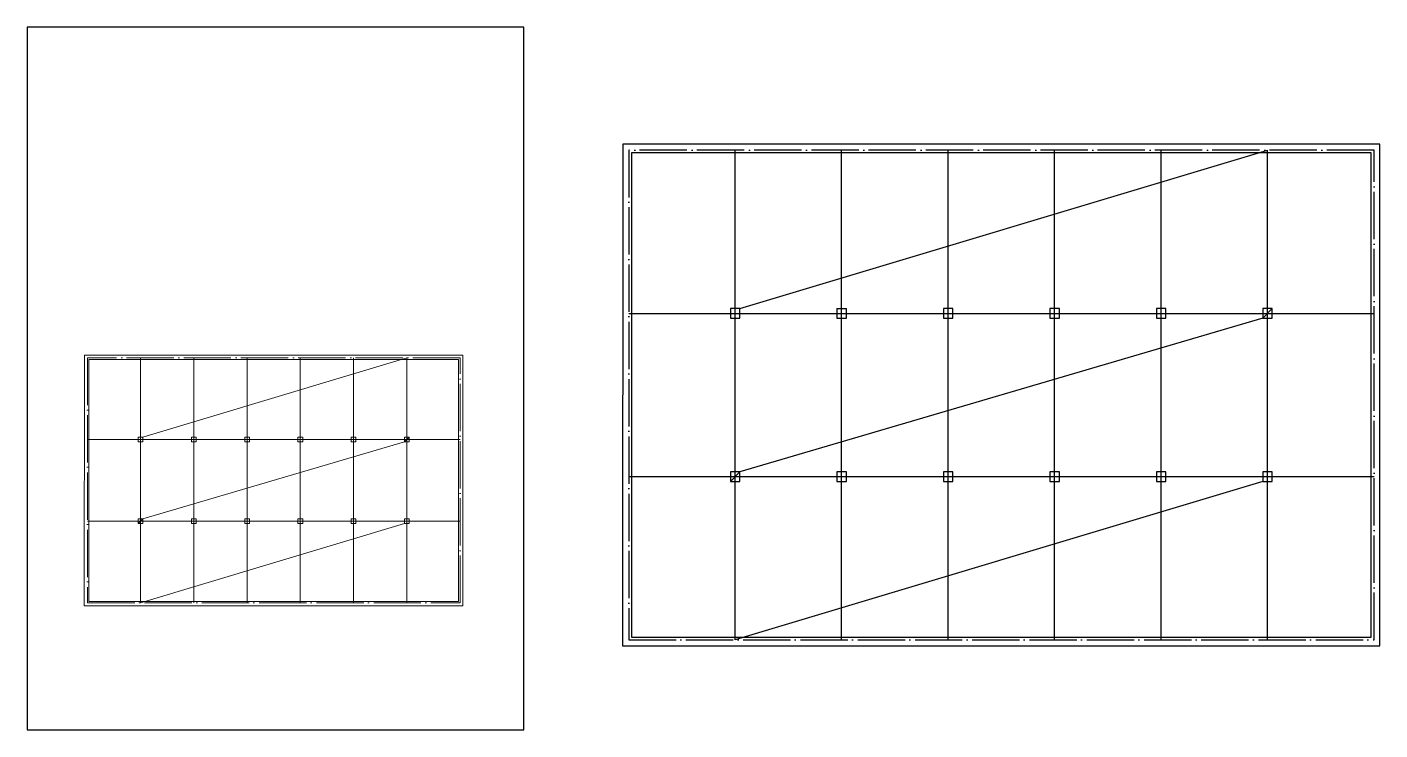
# Model space of a CAD drawing. Extents: x 12803 to 69980, y 84205 to 113905.
import ezdxf

# ---------------------------------------------------------------- set-up
doc = ezdxf.new("R2010")
doc.units = 0
doc.header["$LTSCALE"] = 1000
doc.header["$MEASUREMENT"] = 0
doc.linetypes.add('DOTE', pattern=[2.42, 2, -0.2, 0.02, -0.2])
doc.layers.add('PUB_TITLE', color=4, linetype='Continuous')

msp = doc.modelspace()

# ---------------------------------------------------------------- linework, layer by layer
at = {"linetype": 'Continuous'}
for p, q in [((37980, 108958), (37973, 87758)), ((69980, 108958), (37980, 108958)), ((69980, 87758), (69980, 108958)), ((38350, 108588), (38350, 88128)), ((69610, 108588), (38350, 108588)), ((69610, 88128), (69610, 108588)), ((38350, 88128), (69610, 88128)), ((37973, 87758), (69980, 87758))]:
    msp.add_line(p, q, dxfattribs=at)
at = {"linetype": 'DOTE'}
for p, q in [((69730, 108708), (38230, 108708)), ((38230, 108708), (38230, 88008)), ((69730, 88008), (69730, 108708)), ((38230, 88008), (69730, 88008))]:
    msp.add_line(p, q, dxfattribs=at)
for p, q in [((42730, 88008), (42730, 108708)), ((42930, 102008), (65230, 108708)), ((47230, 88008), (47230, 108708)), ((51730, 88008), (51730, 108708)), ((56230, 88008), (56230, 108708)), ((60730, 88008), (60730, 108708)), ((65230, 88008), (65230, 108708)), ((38230, 101808), (69730, 101808)), ((42930, 102008), (42530, 102008)), ((42530, 102008), (42530, 101608)), ((42930, 101608), (42930, 102008)), ((47030, 102008), (47030, 101608)), ((47030, 102008), (47430, 102008)), ((47430, 101608), (47430, 102008)), ((51930, 102008), (51530, 102008)), ((51530, 102008), (51530, 101608)), ((51930, 101608), (51930, 102008)), ((56430, 102008), (56030, 102008)), ((56030, 102008), (56030, 101608)), ((56430, 101608), (56430, 102008)), ((60930, 102008), (60530, 102008)), ((60530, 102008), (60530, 101608)), ((60930, 101608), (60930, 102008)), ((65430, 102008), (65030, 102008)), ((65030, 102008), (65030, 101608)), ((65030, 101608), (65430, 102008)), ((65430, 101608), (65430, 102008)), ((42530, 101608), (42930, 101608)), ((65030, 101608), (42930, 95108)), ((47030, 101608), (47430, 101608)), ((51530, 101608), (51930, 101608)), ((56030, 101608), (56430, 101608)), ((60530, 101608), (60930, 101608)), ((65030, 101608), (65430, 101608)), ((42930, 95108), (42530, 95108)), ((42530, 95108), (42530, 94708)), ((42930, 95108), (42530, 94708)), ((42930, 94708), (42930, 95108)), ((47430, 95108), (47030, 95108)), ((47030, 95108), (47030, 94708)), ((47430, 94708), (47430, 95108)), ((51930, 95108), (51530, 95108)), ((51530, 95108), (51530, 94708)), ((51930, 94708), (51930, 95108)), ((56430, 95108), (56030, 95108)), ((56030, 95108), (56030, 94708)), ((56430, 94708), (56430, 95108)), ((60930, 95108), (60530, 95108)), ((60530, 95108), (60530, 94708)), ((60930, 94708), (60930, 95108)), ((65430, 95108), (65030, 95108)), ((65030, 95108), (65030, 94708)), ((65430, 94708), (65430, 95108)), ((38230, 94908), (69730, 94908)), ((42530, 94708), (42930, 94708)), ((65030, 94708), (42730, 88008)), ((47030, 94708), (47430, 94708)), ((51530, 94708), (51930, 94708)), ((56030, 94708), (56430, 94708)), ((60530, 94708), (60930, 94708)), ((65030, 94708), (65430, 94708))]:
    msp.add_line(p, q)
at = {"linetype": 'Continuous', "lineweight": 20}
for p, q in [((15227, 100047), (15223, 89447)), ((31227, 100047), (15227, 100047)), ((31042, 99862), (15412, 99862)), ((15412, 99862), (15412, 89632)), ((31042, 89632), (31042, 99862)), ((31227, 89447), (31227, 100047)), ((15223, 89447), (31227, 89447)), ((15412, 89632), (31042, 89632))]:
    msp.add_line(p, q, dxfattribs=at)
at = {"linetype": 'DOTE', "lineweight": 20}
for p, q in [((31102, 99922), (15352, 99922)), ((15352, 99922), (15352, 89572)), ((31102, 89572), (31102, 99922)), ((15352, 89572), (31102, 89572))]:
    msp.add_line(p, q, dxfattribs=at)
at = {"lineweight": 20}
for p, q in [((17602, 89572), (17602, 99922)), ((17702, 96572), (28852, 99922)), ((19852, 89572), (19852, 99922)), ((22102, 89572), (22102, 99922)), ((24352, 89572), (24352, 99922)), ((26602, 89572), (26602, 99922)), ((28852, 89572), (28852, 99922)), ((15352, 96472), (31102, 96472)), ((17702, 96572), (17502, 96572)), ((17502, 96572), (17502, 96372)), ((17502, 96372), (17702, 96372)), ((17702, 96372), (17702, 96572)), ((28752, 96372), (17702, 93122)), ((19752, 96572), (19752, 96372)), ((19752, 96572), (19952, 96572)), ((19752, 96372), (19952, 96372)), ((19952, 96372), (19952, 96572)), ((22202, 96572), (22002, 96572)), ((22002, 96572), (22002, 96372)), ((22002, 96372), (22202, 96372)), ((22202, 96372), (22202, 96572)), ((24452, 96572), (24252, 96572)), ((24252, 96572), (24252, 96372)), ((24252, 96372), (24452, 96372)), ((24452, 96372), (24452, 96572)), ((26702, 96572), (26502, 96572)), ((26502, 96572), (26502, 96372)), ((26502, 96372), (26702, 96372)), ((26702, 96372), (26702, 96572)), ((28952, 96572), (28752, 96572)), ((28752, 96572), (28752, 96372)), ((28752, 96372), (28952, 96572)), ((28752, 96372), (28952, 96372)), ((28952, 96372), (28952, 96572)), ((15352, 93022), (31102, 93022)), ((17702, 93122), (17502, 93122)), ((17502, 93122), (17502, 92922)), ((17702, 93122), (17502, 92922)), ((17502, 92922), (17702, 92922)), ((28752, 92922), (17602, 89572)), ((17702, 92922), (17702, 93122)), ((19952, 93122), (19752, 93122)), ((19752, 93122), (19752, 92922)), ((19752, 92922), (19952, 92922)), ((19952, 92922), (19952, 93122)), ((22202, 93122), (22002, 93122)), ((22002, 93122), (22002, 92922)), ((22002, 92922), (22202, 92922)), ((22202, 92922), (22202, 93122)), ((24452, 93122), (24252, 93122)), ((24252, 93122), (24252, 92922)), ((24252, 92922), (24452, 92922)), ((24452, 92922), (24452, 93122)), ((26702, 93122), (26502, 93122)), ((26502, 93122), (26502, 92922)), ((26502, 92922), (26702, 92922)), ((26702, 92922), (26702, 93122)), ((28952, 93122), (28752, 93122)), ((28752, 93122), (28752, 92922)), ((28752, 92922), (28952, 92922)), ((28952, 92922), (28952, 93122))]:
    msp.add_line(p, q, dxfattribs=at)
at = {"layer": 'PUB_TITLE'}
msp.add_lwpolyline([(12803, 84205), (33803, 84205), (33803, 113905), (12803, 113905)], close=True, dxfattribs=at)

doc.saveas('drawing.dxf')
